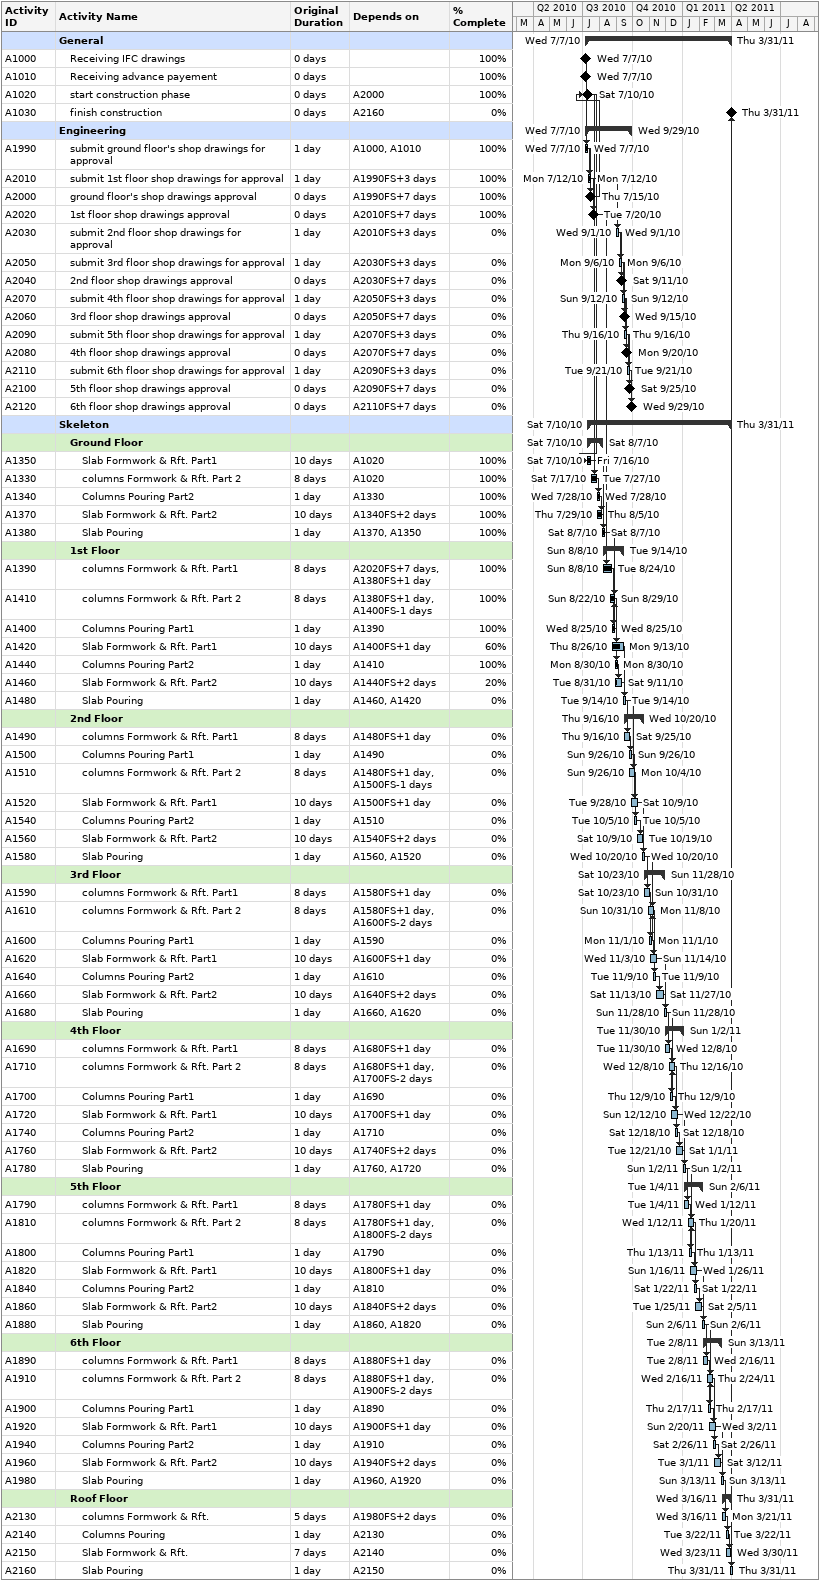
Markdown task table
| ID | Level | Task | Original duration | Start | Finish | Predecessors | % complete |
|---|---|---|---|---|---|---|---|
|  | 1 | **General** |  | 2010-07-07 | 2011-03-31 |  |  |
| A1000 | 2 | Receiving IFC drawings | 0d | 2010-07-07 | 2010-07-07 |  | 100 |
| A1010 | 2 | Receiving advance payement | 0d | 2010-07-07 | 2010-07-07 |  | 100 |
| A1020 | 2 | start construction phase | 0d | 2010-07-10 | 2010-07-10 | A2000 | 100 |
| A1030 | 2 | finish construction | 0d | 2011-03-31 | 2011-03-31 | A2160 | 0 |
|  | 1 | **Engineering** |  | 2010-07-07 | 2010-09-29 |  |  |
| A1990 | 2 | submit ground floor's shop drawings for approval | 1d | 2010-07-07 | 2010-07-07 | A1000, A1010 | 100 |
| A2010 | 2 | submit 1st floor shop drawings for approval | 1d | 2010-07-12 | 2010-07-12 | A1990FS+3d | 100 |
| A2000 | 2 | ground floor's shop drawings approval | 0d | 2010-07-15 | 2010-07-15 | A1990FS+7d | 100 |
| A2020 | 2 | 1st floor shop drawings approval | 0d | 2010-07-20 | 2010-07-20 | A2010FS+7d | 100 |
| A2030 | 2 | submit 2nd floor shop drawings for approval | 1d | 2010-09-01 | 2010-09-01 | A2010FS+3d | 0 |
| A2050 | 2 | submit 3rd floor shop drawings for approval | 1d | 2010-09-06 | 2010-09-06 | A2030FS+3d | 0 |
| A2040 | 2 | 2nd floor shop drawings approval | 0d | 2010-09-11 | 2010-09-11 | A2030FS+7d | 0 |
| A2070 | 2 | submit 4th floor shop drawings for approval | 1d | 2010-09-12 | 2010-09-12 | A2050FS+3d | 0 |
| A2060 | 2 | 3rd floor shop drawings approval | 0d | 2010-09-15 | 2010-09-15 | A2050FS+7d | 0 |
| A2090 | 2 | submit 5th floor shop drawings for approval | 1d | 2010-09-16 | 2010-09-16 | A2070FS+3d | 0 |
| A2080 | 2 | 4th floor shop drawings approval | 0d | 2010-09-20 | 2010-09-20 | A2070FS+7d | 0 |
| A2110 | 2 | submit 6th floor shop drawings for approval | 1d | 2010-09-21 | 2010-09-21 | A2090FS+3d | 0 |
| A2100 | 2 | 5th floor shop drawings approval | 0d | 2010-09-25 | 2010-09-25 | A2090FS+7d | 0 |
| A2120 | 2 | 6th floor shop drawings approval | 0d | 2010-09-29 | 2010-09-29 | A2110FS+7d | 0 |
|  | 1 | **Skeleton** |  | 2010-07-10 | 2011-03-31 |  |  |
|  | 2 | **Ground Floor** |  | 2010-07-10 | 2010-08-07 |  |  |
| A1350 | 3 | Slab Formwork & Rft. Part1 | 10d | 2010-07-10 | 2010-07-16 | A1020 | 100 |
| A1330 | 3 | columns Formwork & Rft. Part 2 | 8d | 2010-07-17 | 2010-07-27 | A1020 | 100 |
| A1340 | 3 | Columns Pouring Part2 | 1d | 2010-07-28 | 2010-07-28 | A1330 | 100 |
| A1370 | 3 | Slab Formwork & Rft. Part2 | 10d | 2010-07-29 | 2010-08-05 | A1340FS+2d | 100 |
| A1380 | 3 | Slab Pouring | 1d | 2010-08-07 | 2010-08-07 | A1370, A1350 | 100 |
|  | 2 | **1st Floor** |  | 2010-08-08 | 2010-09-14 |  |  |
| A1390 | 3 | columns Formwork & Rft. Part1 | 8d | 2010-08-08 | 2010-08-24 | A2020FS+7d, A1380FS+1d | 100 |
| A1410 | 3 | columns Formwork & Rft. Part 2 | 8d | 2010-08-22 | 2010-08-29 | A1380FS+1d, A1400FS-1d | 100 |
| A1400 | 3 | Columns Pouring Part1 | 1d | 2010-08-25 | 2010-08-25 | A1390 | 100 |
| A1420 | 3 | Slab Formwork & Rft. Part1 | 10d | 2010-08-26 | 2010-09-13 | A1400FS+1d | 60 |
| A1440 | 3 | Columns Pouring Part2 | 1d | 2010-08-30 | 2010-08-30 | A1410 | 100 |
| A1460 | 3 | Slab Formwork & Rft. Part2 | 10d | 2010-08-31 | 2010-09-11 | A1440FS+2d | 20 |
| A1480 | 3 | Slab Pouring | 1d | 2010-09-14 | 2010-09-14 | A1460, A1420 | 0 |
|  | 2 | **2nd Floor** |  | 2010-09-16 | 2010-10-20 |  |  |
| A1490 | 3 | columns Formwork & Rft. Part1 | 8d | 2010-09-16 | 2010-09-25 | A1480FS+1d | 0 |
| A1500 | 3 | Columns Pouring Part1 | 1d | 2010-09-26 | 2010-09-26 | A1490 | 0 |
| A1510 | 3 | columns Formwork & Rft. Part 2 | 8d | 2010-09-26 | 2010-10-04 | A1480FS+1d, A1500FS-1d | 0 |
| A1520 | 3 | Slab Formwork & Rft. Part1 | 10d | 2010-09-28 | 2010-10-09 | A1500FS+1d | 0 |
| A1540 | 3 | Columns Pouring Part2 | 1d | 2010-10-05 | 2010-10-05 | A1510 | 0 |
| A1560 | 3 | Slab Formwork & Rft. Part2 | 10d | 2010-10-09 | 2010-10-19 | A1540FS+2d | 0 |
| A1580 | 3 | Slab Pouring | 1d | 2010-10-20 | 2010-10-20 | A1560, A1520 | 0 |
|  | 2 | **3rd Floor** |  | 2010-10-23 | 2010-11-28 |  |  |
| A1590 | 3 | columns Formwork & Rft. Part1 | 8d | 2010-10-23 | 2010-10-31 | A1580FS+1d | 0 |
| A1610 | 3 | columns Formwork & Rft. Part 2 | 8d | 2010-10-31 | 2010-11-08 | A1580FS+1d, A1600FS-2d | 0 |
| A1600 | 3 | Columns Pouring Part1 | 1d | 2010-11-01 | 2010-11-01 | A1590 | 0 |
| A1620 | 3 | Slab Formwork & Rft. Part1 | 10d | 2010-11-03 | 2010-11-14 | A1600FS+1d | 0 |
| A1640 | 3 | Columns Pouring Part2 | 1d | 2010-11-09 | 2010-11-09 | A1610 | 0 |
| A1660 | 3 | Slab Formwork & Rft. Part2 | 10d | 2010-11-13 | 2010-11-27 | A1640FS+2d | 0 |
| A1680 | 3 | Slab Pouring | 1d | 2010-11-28 | 2010-11-28 | A1660, A1620 | 0 |
|  | 2 | **4th Floor** |  | 2010-11-30 | 2011-01-02 |  |  |
| A1690 | 3 | columns Formwork & Rft. Part1 | 8d | 2010-11-30 | 2010-12-08 | A1680FS+1d | 0 |
| A1710 | 3 | columns Formwork & Rft. Part 2 | 8d | 2010-12-08 | 2010-12-16 | A1680FS+1d, A1700FS-2d | 0 |
| A1700 | 3 | Columns Pouring Part1 | 1d | 2010-12-09 | 2010-12-09 | A1690 | 0 |
| A1720 | 3 | Slab Formwork & Rft. Part1 | 10d | 2010-12-12 | 2010-12-22 | A1700FS+1d | 0 |
| A1740 | 3 | Columns Pouring Part2 | 1d | 2010-12-18 | 2010-12-18 | A1710 | 0 |
| A1760 | 3 | Slab Formwork & Rft. Part2 | 10d | 2010-12-21 | 2011-01-01 | A1740FS+2d | 0 |
| A1780 | 3 | Slab Pouring | 1d | 2011-01-02 | 2011-01-02 | A1760, A1720 | 0 |
|  | 2 | **5th Floor** |  | 2011-01-04 | 2011-02-06 |  |  |
| A1790 | 3 | columns Formwork & Rft. Part1 | 8d | 2011-01-04 | 2011-01-12 | A1780FS+1d | 0 |
| A1810 | 3 | columns Formwork & Rft. Part 2 | 8d | 2011-01-12 | 2011-01-20 | A1780FS+1d, A1800FS-2d | 0 |
| A1800 | 3 | Columns Pouring Part1 | 1d | 2011-01-13 | 2011-01-13 | A1790 | 0 |
| A1820 | 3 | Slab Formwork & Rft. Part1 | 10d | 2011-01-16 | 2011-01-26 | A1800FS+1d | 0 |
| A1840 | 3 | Columns Pouring Part2 | 1d | 2011-01-22 | 2011-01-22 | A1810 | 0 |
| A1860 | 3 | Slab Formwork & Rft. Part2 | 10d | 2011-01-25 | 2011-02-05 | A1840FS+2d | 0 |
| A1880 | 3 | Slab Pouring | 1d | 2011-02-06 | 2011-02-06 | A1860, A1820 | 0 |
|  | 2 | **6th Floor** |  | 2011-02-08 | 2011-03-13 |  |  |
| A1890 | 3 | columns Formwork & Rft. Part1 | 8d | 2011-02-08 | 2011-02-16 | A1880FS+1d | 0 |
| A1910 | 3 | columns Formwork & Rft. Part 2 | 8d | 2011-02-16 | 2011-02-24 | A1880FS+1d, A1900FS-2d | 0 |
| A1900 | 3 | Columns Pouring Part1 | 1d | 2011-02-17 | 2011-02-17 | A1890 | 0 |
| A1920 | 3 | Slab Formwork & Rft. Part1 | 10d | 2011-02-20 | 2011-03-02 | A1900FS+1d | 0 |
| A1940 | 3 | Columns Pouring Part2 | 1d | 2011-02-26 | 2011-02-26 | A1910 | 0 |
| A1960 | 3 | Slab Formwork & Rft. Part2 | 10d | 2011-03-01 | 2011-03-12 | A1940FS+2d | 0 |
| A1980 | 3 | Slab Pouring | 1d | 2011-03-13 | 2011-03-13 | A1960, A1920 | 0 |
|  | 2 | **Roof Floor** |  | 2011-03-16 | 2011-03-31 |  |  |
| A2130 | 3 | columns Formwork & Rft. | 5d | 2011-03-16 | 2011-03-21 | A1980FS+2d | 0 |
| A2140 | 3 | Columns Pouring | 1d | 2011-03-22 | 2011-03-22 | A2130 | 0 |
| A2150 | 3 | Slab Formwork & Rft. | 7d | 2011-03-23 | 2011-03-30 | A2140 | 0 |
| A2160 | 3 | Slab Pouring | 1d | 2011-03-31 | 2011-03-31 | A2150 | 0 |
